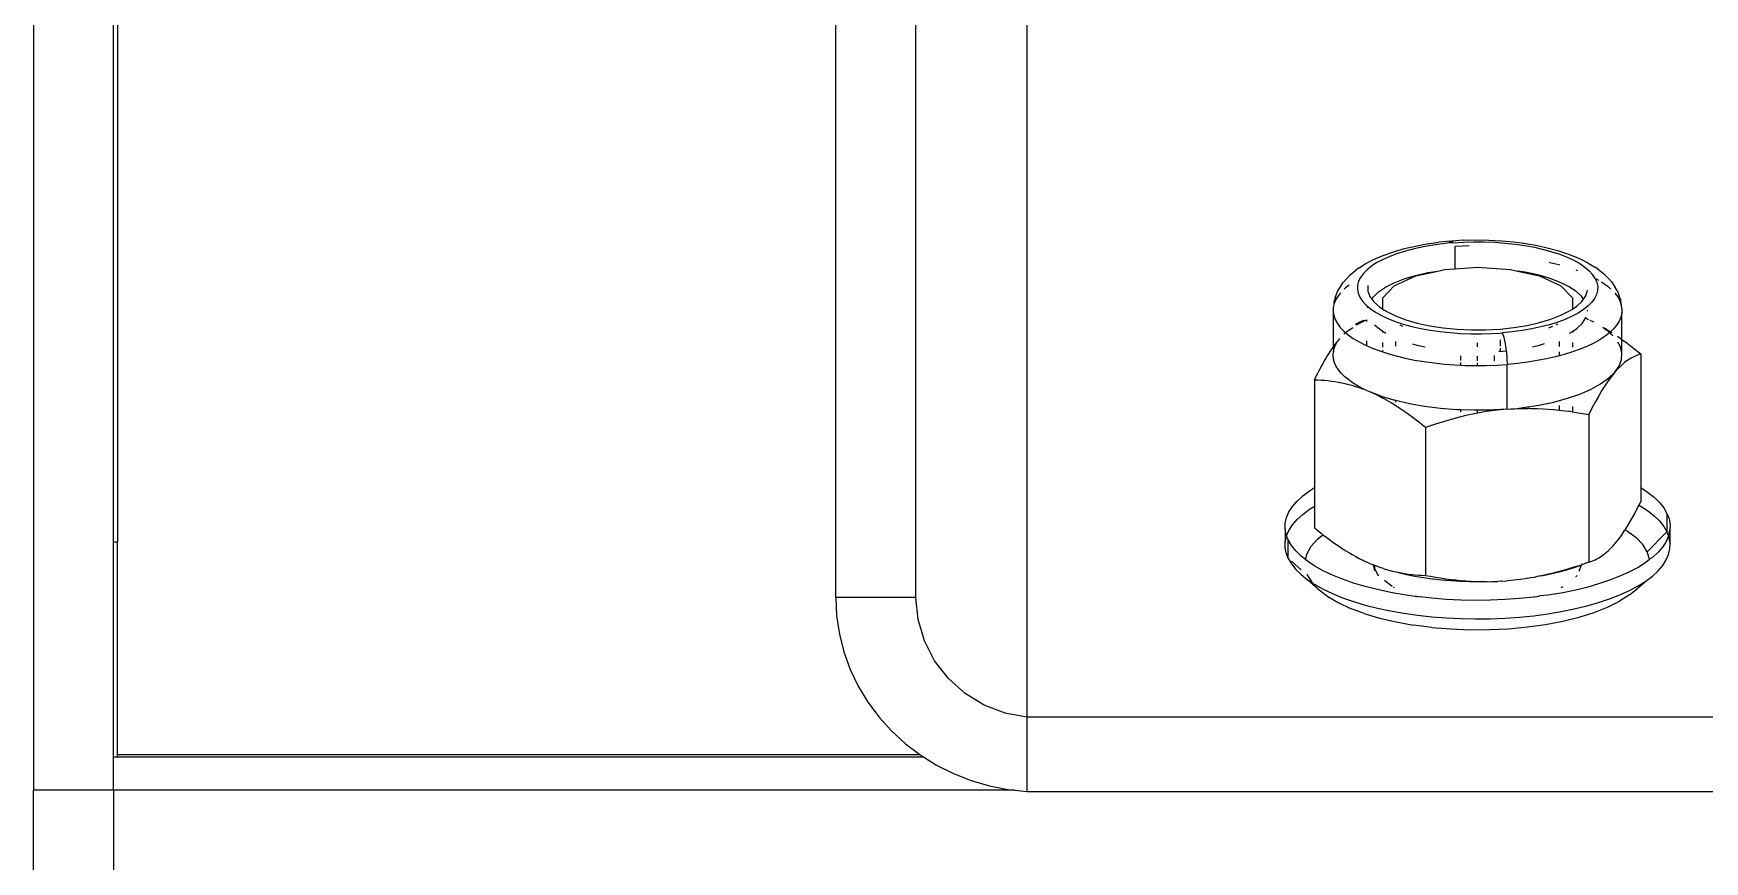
# Model space of a CAD drawing. Header units: millimetres. Extents: x -1533 to 3873, y -634 to 3374.
# Drawn here: x -848.2 to -744.1, y 1343.3 to 1394.9 of the extents above; entities that cross this region are included whole.
import ezdxf

# ---------------------------------------------------------------- set-up
doc = ezdxf.new("R2010")
doc.units = ezdxf.units.MM
doc.header["$MEASUREMENT"] = 0

msp = doc.modelspace()

# ---------------------------------------------------------------- linework, layer by layer
for p, q in [((-848.22482, 1451.293), (-848.22482, 1347.73966)), ((-843.22482, 1363.22194), (-843.22482, 1449.22194)), ((-842.97482, 1449.07381), (-842.97482, 1363.22194)), ((-786.31616, 1408.81496), (-786.32482, 1352.2821)), ((-798.22482, 1359.75061), (-798.22482, 1406.77554)), ((-793.22482, 1359.75061), (-793.22482, 1406.77554)), ((-764.71436, 1380.79614), (-764.17139, 1381.02994)), ((-764.17139, 1381.02994), (-763.57114, 1381.24225)), ((-763.21799, 1381.16982), (-763.68557, 1380.99515)), ((-763.57114, 1381.24225), (-763.40357, 1381.29456)), ((-763.40357, 1381.29456), (-762.77227, 1381.47742)), ((-762.71241, 1381.32822), (-763.21799, 1381.16982)), ((-762.77227, 1381.47742), (-762.09717, 1381.63571)), ((-762.17268, 1381.46917), (-762.71241, 1381.32822)), ((-761.6029, 1381.59157), (-762.17268, 1381.46917)), ((-762.09717, 1381.63571), (-761.38478, 1381.76792)), ((-761.00741, 1381.6945), (-761.6029, 1381.59157)), ((-761.38478, 1381.76792), (-760.64195, 1381.87277)), ((-760.39075, 1381.77719), (-761.00741, 1381.6945)), ((-759.9121, 1381.93489), (-760.64195, 1381.87277)), ((-759.9761, 1381.83034), (-760.39075, 1381.77719)), ((-759.9761, 1381.83034), (-759.9121, 1381.93489)), ((-759.7576, 1381.83898), (-759.9761, 1381.83034)), ((-759.9121, 1381.93489), (-759.83757, 1381.93784)), ((-759.09385, 1381.99662), (-759.83757, 1381.93784)), ((-759.83757, 1381.93784), (-759.7576, 1381.83898)), ((-759.7576, 1381.83898), (-759.11278, 1381.87943)), ((-758.73999, 1381.65005), (-759.62809, 1381.60193)), ((-759.62809, 1380.21849), (-759.62809, 1381.60193)), ((-759.11278, 1381.87943), (-758.46121, 1381.89822)), ((-759.09385, 1381.99662), (-758.30348, 1382.01444)), ((-758.46121, 1381.89822), (-757.80784, 1381.8952)), ((-758.30348, 1382.01444), (-757.51235, 1382.00252)), ((-757.80784, 1381.8952), (-757.15764, 1381.8704)), ((-757.51235, 1382.00252), (-756.72808, 1381.96099)), ((-757.15764, 1381.8704), (-756.51557, 1381.82401)), ((-756.72808, 1381.96099), (-755.95823, 1381.89024)), ((-756.51557, 1381.82401), (-755.8865, 1381.75638)), ((-755.95823, 1381.89024), (-755.2102, 1381.79095)), ((-755.8865, 1381.75638), (-755.27523, 1381.66803)), ((-755.27523, 1381.66803), (-754.68641, 1381.55963)), ((-755.2102, 1381.79095), (-754.49121, 1381.66409)), ((-754.68641, 1381.55963), (-754.12451, 1381.432)), ((-754.49121, 1381.66409), (-753.80818, 1381.51086)), ((-754.12451, 1381.432), (-753.59383, 1381.28611)), ((-753.80818, 1381.51086), (-753.16767, 1381.33275)), ((-753.59383, 1381.28611), (-753.09838, 1381.12308)), ((-753.16767, 1381.33275), (-753.00404, 1381.28168)), ((-753.09838, 1381.12308), (-752.64196, 1380.94415)), ((-753.00404, 1381.28168), (-752.39309, 1381.07389)), ((-752.39309, 1381.07389), (-751.83831, 1380.84418)), ((-766.16269, 1379.84844), (-765.81104, 1380.14029)), ((-765.60819, 1380.27326), (-765.81104, 1380.14029)), ((-765.60819, 1380.27326), (-765.19484, 1380.5431)), ((-765.10959, 1380.16211), (-765.34046, 1379.92818)), ((-765.19484, 1380.5431), (-764.71436, 1380.79614)), ((-764.82632, 1380.38744), (-765.10959, 1380.16211)), ((-764.4928, 1380.60247), (-764.82632, 1380.38744)), ((-764.11159, 1380.80555), (-764.4928, 1380.60247)), ((-763.68557, 1380.99515), (-764.11159, 1380.80555)), ((-762.08985, 1379.80584), (-761.31747, 1379.98036)), ((-762.08155, 1379.77599), (-760.705, 1380.08013)), ((-761.31747, 1379.98036), (-760.705, 1380.08013)), ((-760.705, 1380.08013), (-760.27694, 1380.17471)), ((-760.27694, 1380.17471), (-759.62809, 1380.21849)), ((-759.62809, 1380.21849), (-758.22482, 1380.31318)), ((-758.22482, 1380.31318), (-756.1727, 1380.17471)), ((-756.1727, 1380.17471), (-755.72652, 1380.07613)), ((-755.25209, 1380.00299), (-755.72652, 1380.07613)), ((-755.72652, 1380.07613), (-754.3681, 1379.77599)), ((-754.47096, 1379.83427), (-755.25209, 1380.00299)), ((-753.75407, 1380.62682), (-753.71777, 1380.61945)), ((-753.71777, 1380.61945), (-753.16115, 1380.4856)), ((-753.16115, 1380.4856), (-753.11367, 1380.47224)), ((-752.64196, 1380.94415), (-752.22802, 1380.75067)), ((-752.22802, 1380.75067), (-751.85972, 1380.54412)), ((-752.1047, 1380.16285), (-752.0009, 1380.12354)), ((-751.85972, 1380.54412), (-751.53986, 1380.32608)), ((-751.83831, 1380.84418), (-751.34503, 1380.59478)), ((-751.53986, 1380.32608), (-751.27088, 1380.0982)), ((-751.34503, 1380.59478), (-750.91801, 1380.32807)), ((-751.27088, 1380.0982), (-751.05482, 1379.86221)), ((-750.71726, 1380.1966), (-750.91801, 1380.32807)), ((-750.71726, 1380.1966), (-750.35081, 1379.90743)), ((-766.95564, 1378.80295), (-766.81853, 1379.03423)), ((-766.81853, 1379.03423), (-766.61812, 1379.35359)), ((-766.61812, 1379.35359), (-766.33687, 1379.66389)), ((-766.46118, 1379.02666), (-766.53384, 1378.95672)), ((-766.23299, 1379.20677), (-766.46118, 1379.02666)), ((-766.16269, 1379.84844), (-766.33687, 1379.66389)), ((-765.70321, 1379.19292), (-765.71109, 1378.94288)), ((-765.71109, 1378.94288), (-765.662, 1378.69354)), ((-765.63841, 1379.44174), (-765.70321, 1379.19292)), ((-765.51719, 1379.68745), (-765.63841, 1379.44174)), ((-765.34046, 1379.92818), (-765.51719, 1379.68745)), ((-765.07133, 1379.17944), (-765.06259, 1378.8362)), ((-764.40408, 1378.77591), (-763.9632, 1379.07483)), ((-764.13367, 1378.41579), (-763.42098, 1379.16513)), ((-763.9632, 1379.07483), (-763.42413, 1379.34917)), ((-763.42413, 1379.34917), (-762.7961, 1379.59424)), ((-763.42098, 1379.16513), (-762.08155, 1379.77599)), ((-762.7961, 1379.59424), (-762.08985, 1379.80584)), ((-753.75407, 1379.62798), (-754.47096, 1379.83427)), ((-754.3681, 1379.77599), (-753.02867, 1379.16513)), ((-753.11367, 1379.38764), (-753.75407, 1379.62798)), ((-752.56073, 1379.11737), (-753.11367, 1379.38764)), ((-753.02867, 1379.16513), (-752.31598, 1378.41579)), ((-752.1047, 1378.82179), (-752.56073, 1379.11737)), ((-750.89334, 1379.61991), (-751.05482, 1379.86221)), ((-750.89334, 1379.61991), (-750.78764, 1379.37315)), ((-750.89334, 1379.61991), (-750.83734, 1379.60548)), ((-750.83734, 1379.60548), (-750.68236, 1379.51324)), ((-750.78764, 1379.37315), (-750.73855, 1379.12381)), ((-750.73855, 1379.12381), (-750.74644, 1378.87377)), ((-750.52321, 1379.41852), (-750.48181, 1379.39387)), ((-750.48181, 1379.39387), (-750.16759, 1379.17289)), ((-750.35081, 1379.90743), (-750.06019, 1379.6059)), ((-750.16759, 1379.17289), (-749.91654, 1378.96078)), ((-750.06019, 1379.6059), (-749.88103, 1379.41603)), ((-749.88103, 1379.41603), (-749.66439, 1379.09823)), ((-749.5278, 1378.86797), (-749.66439, 1379.09823)), ((-767.15719, 1378.05973), (-767.21375, 1377.80909)), ((-767.07517, 1378.47242), (-767.16076, 1378.21362)), ((-767.15719, 1378.05973), (-767.16076, 1378.21362)), ((-767.05297, 1378.30813), (-767.15719, 1378.05973)), ((-767.07517, 1378.47242), (-766.95564, 1378.80295)), ((-766.90165, 1378.55295), (-767.05297, 1378.30813)), ((-766.76978, 1378.71306), (-766.90165, 1378.55295)), ((-765.662, 1378.69354), (-765.55631, 1378.44678)), ((-765.55631, 1378.44678), (-765.39482, 1378.20448)), ((-765.39482, 1378.20448), (-765.17877, 1377.9685)), ((-765.17877, 1377.9685), (-765.07133, 1377.87748)), ((-765.06259, 1377.81186), (-765.07133, 1377.87748)), ((-765.07133, 1377.87748), (-764.90979, 1377.74061)), ((-765.06259, 1378.8362), (-764.93685, 1378.49634)), ((-764.93685, 1378.49634), (-764.82062, 1378.33659)), ((-764.82062, 1378.33659), (-764.73924, 1378.45752)), ((-764.82062, 1378.33659), (-764.69626, 1378.16567)), ((-764.73924, 1378.45752), (-764.40408, 1378.77591)), ((-764.69626, 1378.16567), (-764.34495, 1377.84984)), ((-764.13415, 1378.03386), (-764.13367, 1378.41579)), ((-764.13367, 1377.7129), (-764.13415, 1378.03386)), ((-752.31598, 1378.41579), (-752.3155, 1378.03386)), ((-752.3155, 1378.03386), (-752.31598, 1377.71239)), ((-752.31598, 1377.71239), (-752.04556, 1377.89573)), ((-751.75339, 1378.50597), (-752.1047, 1378.82179)), ((-752.04556, 1377.89573), (-751.71041, 1378.21412)), ((-751.62903, 1378.33505), (-751.75339, 1378.50597)), ((-751.71041, 1378.21412), (-751.62903, 1378.33505)), ((-751.62903, 1378.33505), (-751.48672, 1378.54652)), ((-751.34006, 1377.90459), (-751.62333, 1377.67925)), ((-751.48672, 1378.54652), (-751.37832, 1378.88726)), ((-751.10918, 1378.13851), (-751.34006, 1377.90459)), ((-750.93246, 1378.37924), (-751.10918, 1378.13851)), ((-750.81124, 1378.62495), (-750.93246, 1378.37924)), ((-750.74644, 1378.87377), (-750.81124, 1378.62495)), ((-749.66958, 1378.7076), (-749.48844, 1378.46576)), ((-749.5278, 1378.86797), (-749.39146, 1378.5384)), ((-749.48844, 1378.46576), (-749.3539, 1378.21951)), ((-749.30603, 1378.28024), (-749.39146, 1378.5384)), ((-749.3539, 1378.21951), (-749.2667, 1377.97016)), ((-749.2667, 1377.97016), (-749.30603, 1378.28024)), ((-749.2667, 1377.97016), (-749.25426, 1377.94392)), ((-749.2273, 1377.71904), (-749.25426, 1377.94392)), ((-767.22235, 1377.55754), (-767.224, 1375.33873)), ((-767.21375, 1377.80909), (-767.22235, 1377.55754)), ((-767.22235, 1377.55754), (-767.18294, 1377.30641)), ((-767.18294, 1377.30641), (-767.09574, 1377.05706)), ((-767.09574, 1377.05706), (-766.96121, 1376.81081)), ((-765.76229, 1376.72277), (-765.29837, 1376.97766)), ((-765.75253, 1376.80612), (-765.55164, 1376.91276)), ((-765.55164, 1376.91276), (-765.35175, 1377.00008)), ((-765.35175, 1377.00008), (-765.29499, 1377.01998)), ((-765.29837, 1376.97766), (-765.15279, 1377.03178)), ((-765.15279, 1377.03178), (-765.15279, 1376.9449)), ((-765.07133, 1377.78438), (-765.06259, 1377.81186)), ((-764.90979, 1377.74061), (-764.58993, 1377.52257)), ((-764.58993, 1377.52257), (-764.22163, 1377.31602)), ((-764.34495, 1377.84984), (-764.13367, 1377.7129)), ((-764.22163, 1377.31602), (-763.80769, 1377.12254)), ((-764.13367, 1377.7129), (-763.88892, 1377.55426)), ((-763.88892, 1377.55426), (-763.33597, 1377.284)), ((-763.80769, 1377.12254), (-763.35126, 1376.94361)), ((-763.35126, 1376.94361), (-762.85582, 1376.78058)), ((-763.33597, 1377.284), (-762.69558, 1377.04366)), ((-762.69558, 1377.04366), (-761.97868, 1376.83737)), ((-761.97868, 1376.83737), (-761.19756, 1376.66865)), ((-755.13218, 1376.69128), (-754.3598, 1376.86579)), ((-754.3598, 1376.86579), (-753.65355, 1377.07739)), ((-753.23166, 1376.89688), (-753.73724, 1376.73847)), ((-753.65355, 1377.07739), (-753.02552, 1377.32246)), ((-752.76408, 1377.07154), (-753.23166, 1376.89688)), ((-753.02552, 1377.32246), (-752.48645, 1377.59681)), ((-752.33806, 1377.26114), (-752.76408, 1377.07154)), ((-752.48645, 1377.59681), (-752.31598, 1377.71239)), ((-751.95684, 1377.46423), (-752.33806, 1377.26114)), ((-751.62333, 1377.67925), (-751.95684, 1377.46423)), ((-751.71041, 1376.81906), (-751.49768, 1377.13516)), ((-751.49768, 1377.13516), (-751.46241, 1377.22785)), ((-751.28968, 1377.035), (-751.49768, 1377.13516)), ((-751.38083, 1377.5908), (-751.38203, 1377.63787)), ((-750.98039, 1376.88607), (-751.20271, 1376.99313)), ((-749.39668, 1376.96845), (-749.548, 1376.72363)), ((-749.29246, 1377.21684), (-749.39668, 1376.96845)), ((-749.2359, 1377.46749), (-749.29246, 1377.21684)), ((-749.2273, 1377.71904), (-749.2359, 1377.46749)), ((-749.22867, 1375.82634), (-749.2359, 1377.46749)), ((-766.96121, 1376.81081), (-766.78007, 1376.56898)), ((-766.94045, 1375.70711), (-766.87847, 1375.79961)), ((-766.87847, 1375.79961), (-766.80995, 1375.88159)), ((-766.78007, 1376.56898), (-766.55328, 1376.33285)), ((-766.55328, 1376.33285), (-766.44623, 1376.2424)), ((-766.55007, 1376.14164), (-766.44623, 1376.2424)), ((-766.44623, 1376.2424), (-766.39099, 1376.296)), ((-766.44623, 1376.2424), (-766.28205, 1376.10368)), ((-766.39099, 1376.296), (-766.00519, 1376.57144)), ((-766.28205, 1376.10368), (-765.96784, 1375.8827)), ((-765.96784, 1375.8827), (-765.61231, 1375.67109)), ((-765.82369, 1376.76112), (-765.75253, 1376.80612)), ((-764.34495, 1376.45478), (-764.63762, 1376.71789)), ((-764.13631, 1376.31956), (-764.34495, 1376.45478)), ((-764.13639, 1376.25923), (-764.13631, 1376.31956)), ((-763.94041, 1376.19258), (-764.13631, 1376.31956)), ((-762.88388, 1376.62408), (-763.05762, 1376.70332)), ((-762.85582, 1376.78058), (-762.32513, 1376.63469)), ((-762.32513, 1376.63469), (-761.76324, 1376.50706)), ((-761.76324, 1376.50706), (-761.17442, 1376.39866)), ((-761.19756, 1376.66865), (-760.36557, 1376.54039)), ((-761.17442, 1376.39866), (-760.56315, 1376.31031)), ((-760.56315, 1376.31031), (-759.93408, 1376.24268)), ((-760.36557, 1376.54039), (-759.49696, 1376.45478)), ((-759.93408, 1376.24268), (-759.292, 1376.19629)), ((-759.49696, 1376.45478), (-758.60657, 1376.4133)), ((-759.292, 1376.19629), (-758.64181, 1376.17149)), ((-758.64181, 1376.17149), (-757.98844, 1376.16848)), ((-758.60657, 1376.4133), (-757.70966, 1376.41665)), ((-757.98844, 1376.16848), (-757.33686, 1376.18726)), ((-757.70966, 1376.41665), (-756.82156, 1376.46477)), ((-757.33686, 1376.18726), (-756.82156, 1376.21958)), ((-756.82156, 1376.46477), (-755.95747, 1376.55683)), ((-756.82156, 1376.21958), (-756.69205, 1376.22771)), ((-756.82156, 1376.21958), (-756.82156, 1376.19359)), ((-756.82156, 1375.7926), (-756.82156, 1375.39806)), ((-756.0589, 1376.28951), (-756.69205, 1376.22771)), ((-756.69205, 1376.22771), (-756.61207, 1376.03378)), ((-756.61207, 1376.03378), (-756.53755, 1375.75799)), ((-755.44224, 1376.37219), (-756.0589, 1376.28951)), ((-755.95747, 1376.55683), (-755.13218, 1376.69128)), ((-754.84675, 1376.47512), (-755.44224, 1376.37219)), ((-754.27697, 1376.59753), (-754.84675, 1376.47512)), ((-753.73724, 1376.73847), (-754.27697, 1376.59753)), ((-753.56388, 1376.62494), (-753.80702, 1376.51405)), ((-753.2291, 1376.77762), (-753.34251, 1376.7259)), ((-752.48645, 1376.20175), (-752.31333, 1376.31912)), ((-752.31333, 1376.31912), (-752.04556, 1376.50067)), ((-752.31333, 1376.31912), (-752.31326, 1376.26156)), ((-752.04556, 1376.50067), (-751.71041, 1376.81906)), ((-750.60448, 1375.80578), (-750.97435, 1375.59781)), ((-750.27526, 1376.02354), (-750.60448, 1375.80578)), ((-750.31362, 1376.49027), (-750.41686, 1376.55397)), ((-750.3161, 1376.53308), (-750.19841, 1376.46576)), ((-749.98846, 1376.24991), (-750.31362, 1376.49027)), ((-749.98846, 1376.24991), (-750.27526, 1376.02354)), ((-750.19841, 1376.46576), (-749.93533, 1376.30106)), ((-749.93533, 1376.30106), (-749.98846, 1376.24991)), ((-749.86895, 1376.1277), (-749.98846, 1376.24991)), ((-749.74561, 1376.48369), (-749.93533, 1376.30106)), ((-749.93533, 1376.30106), (-749.85924, 1376.25341)), ((-749.79084, 1376.03823), (-749.86895, 1376.1277)), ((-749.548, 1376.72363), (-749.74561, 1376.48369)), ((-749.50917, 1376.02122), (-749.33312, 1375.90203)), ((-749.33312, 1375.90203), (-749.22867, 1375.82634)), ((-749.22931, 1374.95687), (-749.22867, 1375.82634)), ((-749.22867, 1375.82634), (-748.90413, 1375.59116)), ((-767.69557, 1374.60028), (-767.59441, 1374.76919)), ((-767.59441, 1374.76919), (-767.49299, 1374.93299)), ((-767.49299, 1374.93299), (-767.39129, 1375.09149)), ((-767.39129, 1375.09149), (-767.28932, 1375.24454)), ((-767.28932, 1375.24454), (-767.224, 1375.33873)), ((-767.2244, 1374.8146), (-767.21087, 1375.03991)), ((-767.19939, 1374.58942), (-767.2244, 1374.8146)), ((-767.224, 1375.33873), (-767.18705, 1375.39201)), ((-767.224, 1375.33873), (-767.21087, 1375.03991)), ((-767.21087, 1375.03991), (-767.15886, 1375.26441)), ((-767.18705, 1375.39201), (-767.0845, 1375.53378)), ((-767.15886, 1375.26441), (-767.06859, 1375.48713)), ((-767.0845, 1375.53378), (-766.98164, 1375.66969)), ((-767.06859, 1375.48713), (-766.98164, 1375.66969)), ((-766.98164, 1375.66969), (-766.94045, 1375.70711)), ((-765.61231, 1375.67109), (-765.21737, 1375.46998)), ((-765.21737, 1375.46998), (-765.15279, 1375.44166)), ((-765.15279, 1375.73161), (-765.15279, 1375.44166)), ((-765.15279, 1375.44166), (-764.78512, 1375.28043)), ((-764.78512, 1375.28043), (-764.31787, 1375.10347)), ((-764.31787, 1375.10347), (-764.13792, 1375.04462)), ((-764.13792, 1375.04462), (-764.13778, 1375.1541)), ((-764.13792, 1375.04462), (-763.81811, 1374.94002)), ((-764.13756, 1375.33402), (-764.13717, 1375.63953)), ((-763.81811, 1374.94002), (-763.2885, 1374.79098)), ((-763.3187, 1375.39066), (-763.3187, 1375.69777)), ((-763.2885, 1374.79098), (-762.73188, 1374.65713)), ((-761.97868, 1375.44231), (-762.24882, 1375.52004)), ((-761.48588, 1375.33586), (-761.97868, 1375.44231)), ((-759.2685, 1374.50413), (-759.2685, 1374.79899)), ((-758.22482, 1375.35125), (-758.22482, 1375.61227)), ((-758.22482, 1374.47888), (-758.22482, 1374.77346)), ((-757.18115, 1374.8173), (-757.18115, 1374.47702)), ((-756.82156, 1375.06971), (-756.89811, 1375.06556)), ((-756.82156, 1375.2759), (-756.82156, 1375.06971)), ((-756.82156, 1375.06971), (-756.43361, 1375.11104)), ((-756.53755, 1375.75799), (-756.47355, 1375.41915)), ((-756.47355, 1375.41915), (-756.43361, 1375.11104)), ((-756.43361, 1375.11104), (-756.42444, 1375.04033)), ((-756.42444, 1375.04033), (-756.39357, 1374.64737)), ((-754.80881, 1375.36928), (-754.3598, 1375.47073)), ((-754.3598, 1375.47073), (-754.05506, 1375.56204)), ((-753.13095, 1374.80159), (-753.35753, 1374.74126)), ((-753.13095, 1375.6965), (-753.13095, 1375.38843)), ((-753.13095, 1375.05446), (-753.13095, 1374.80159)), ((-752.81792, 1374.88495), (-753.13095, 1374.80159)), ((-752.30716, 1375.04333), (-752.81792, 1374.88495)), ((-752.31247, 1375.63888), (-752.31209, 1375.33259)), ((-751.82797, 1375.21556), (-752.30716, 1375.04333)), ((-751.3829, 1375.40071), (-751.82797, 1375.21556)), ((-750.97435, 1375.59781), (-751.3829, 1375.40071)), ((-749.32311, 1375.35578), (-749.48918, 1375.65977)), ((-749.22931, 1374.95687), (-749.32311, 1375.35578)), ((-749.25716, 1374.55649), (-749.22931, 1374.95687)), ((-748.90413, 1375.59116), (-748.47731, 1375.26308)), ((-748.45207, 1374.7619), (-748.65317, 1374.65507)), ((-748.47731, 1375.26308), (-748.05245, 1374.91937)), ((-748.25186, 1374.84942), (-748.45207, 1374.7619)), ((-748.05245, 1374.91937), (-748.25186, 1374.84942)), ((-748.05245, 1374.91937), (-748.05245, 1366.59324)), ((-768.19779, 1373.68613), (-768.09779, 1373.87758)), ((-768.09779, 1373.87758), (-767.99758, 1374.06492)), ((-767.99758, 1374.06492), (-767.89714, 1374.24794)), ((-767.89714, 1374.24794), (-767.79648, 1374.42646)), ((-767.79648, 1374.42646), (-767.69557, 1374.60028)), ((-767.13595, 1374.36535), (-767.19939, 1374.58942)), ((-767.03435, 1374.14335), (-767.13595, 1374.36535)), ((-766.89503, 1373.92437), (-767.03435, 1374.14335)), ((-766.71859, 1373.70934), (-766.89503, 1373.92437)), ((-766.50577, 1373.49919), (-766.71859, 1373.70934)), ((-762.73188, 1374.65713), (-762.15121, 1374.53918)), ((-762.15121, 1374.53918), (-761.54959, 1374.43777)), ((-761.54959, 1374.43777), (-760.93024, 1374.35343)), ((-760.93024, 1374.35343), (-760.29645, 1374.28662)), ((-760.29645, 1374.28662), (-759.6516, 1374.23769)), ((-759.6516, 1374.23769), (-759.2685, 1374.21962)), ((-759.2685, 1374.21962), (-759.2685, 1374.39051)), ((-759.2685, 1374.21962), (-758.99915, 1374.20691)), ((-758.99915, 1374.20691), (-758.34256, 1374.19443)), ((-758.34256, 1374.19443), (-758.22482, 1374.19549)), ((-758.22482, 1374.19549), (-758.22482, 1374.35689)), ((-758.22482, 1374.19549), (-757.68535, 1374.20033)), ((-757.68535, 1374.20033), (-757.03101, 1374.22457)), ((-757.03101, 1374.22457), (-756.38304, 1374.26703)), ((-756.39357, 1374.64737), (-756.38304, 1374.26703)), ((-755.7449, 1374.32747), (-756.38304, 1374.26703)), ((-756.38304, 1371.47691), (-756.38304, 1374.26703)), ((-755.11999, 1374.40558), (-755.7449, 1374.32747)), ((-754.51165, 1374.50093), (-755.11999, 1374.40558)), ((-753.92311, 1374.61302), (-754.51165, 1374.50093)), ((-753.35753, 1374.74126), (-753.92311, 1374.61302)), ((-750.05866, 1373.40035), (-749.67465, 1373.77293)), ((-749.67465, 1373.77293), (-749.88136, 1373.5192)), ((-749.67465, 1373.77293), (-749.40628, 1374.16006)), ((-749.46801, 1374.0005), (-749.67465, 1373.77293)), ((-749.26259, 1374.20125), (-749.46801, 1374.0005)), ((-749.40628, 1374.16006), (-749.25716, 1374.55649)), ((-749.05836, 1374.3764), (-749.26259, 1374.20125)), ((-748.85524, 1374.52718), (-749.05836, 1374.3764)), ((-748.65317, 1374.65507), (-748.85524, 1374.52718)), ((-768.39719, 1373.29166), (-768.29759, 1373.49076)), ((-768.185, 1373.28378), (-768.39719, 1373.29166)), ((-768.39719, 1373.29166), (-768.39719, 1366.58917)), ((-768.29759, 1373.49076), (-768.19779, 1373.68613)), ((-767.97234, 1373.2718), (-768.185, 1373.28378)), ((-767.75919, 1373.25548), (-767.97234, 1373.2718)), ((-767.54552, 1373.23462), (-767.75919, 1373.25548)), ((-767.33131, 1373.20899), (-767.54552, 1373.23462)), ((-767.11653, 1373.17838), (-767.33131, 1373.20899)), ((-766.90116, 1373.14255), (-767.11653, 1373.17838)), ((-766.68517, 1373.1013), (-766.90116, 1373.14255)), ((-766.46854, 1373.05439), (-766.68517, 1373.1013)), ((-766.25749, 1373.29482), (-766.50577, 1373.49919)), ((-766.25124, 1373.00163), (-766.46854, 1373.05439)), ((-765.97481, 1373.0971), (-766.25749, 1373.29482)), ((-766.03326, 1372.94281), (-766.25124, 1373.00163)), ((-765.81456, 1372.87774), (-766.03326, 1372.94281)), ((-765.65895, 1372.90688), (-765.97481, 1373.0971)), ((-765.59497, 1372.80616), (-765.81456, 1372.87774)), ((-765.31125, 1372.72497), (-765.65895, 1372.90688)), ((-765.3746, 1372.72799), (-765.59497, 1372.80616)), ((-765.31125, 1372.72497), (-765.3746, 1372.72799)), ((-765.15387, 1372.64329), (-765.31125, 1372.72497)), ((-751.84512, 1372.41883), (-751.15128, 1372.71869)), ((-751.15128, 1372.71869), (-750.55309, 1373.04734)), ((-750.55309, 1373.04734), (-750.05866, 1373.40035)), ((-750.2919, 1372.93966), (-750.49511, 1372.61702)), ((-750.0874, 1373.24077), (-750.2919, 1372.93966)), ((-749.88136, 1373.5192), (-750.0874, 1373.24077)), ((-764.93321, 1372.55215), (-765.15387, 1372.64329)), ((-764.49194, 1372.35026), (-764.93321, 1372.55215)), ((-764.19132, 1372.26964), (-764.93321, 1372.55215)), ((-764.14155, 1372.16961), (-764.49194, 1372.35026)), ((-764.14144, 1372.25463), (-764.19132, 1372.26964)), ((-764.14155, 1372.16961), (-764.14144, 1372.25463)), ((-764.05331, 1372.12412), (-764.14155, 1372.16961)), ((-763.36874, 1372.022), (-764.14144, 1372.25463)), ((-763.61719, 1371.87482), (-764.05331, 1372.12412)), ((-763.18346, 1371.60348), (-763.61719, 1371.87482)), ((-763.3187, 1372.01026), (-763.36874, 1372.022)), ((-763.3187, 1371.90897), (-763.3187, 1372.01026)), ((-762.47659, 1371.81259), (-763.3187, 1372.01026)), ((-761.52695, 1371.64422), (-762.47659, 1371.81259)), ((-760.53266, 1371.51918), (-761.52695, 1371.64422)), ((-755.37277, 1371.58153), (-754.40107, 1371.73033)), ((-754.40107, 1371.73033), (-753.48108, 1371.92128)), ((-753.48108, 1371.92128), (-752.62524, 1372.15182)), ((-753.13095, 1371.71417), (-753.13095, 1371.4103)), ((-752.62524, 1372.15182), (-751.84512, 1372.41883)), ((-752.30744, 1371.6499), (-752.30701, 1371.30887)), ((-750.89801, 1371.91302), (-751.09789, 1371.5348)), ((-750.69711, 1372.27428), (-750.89801, 1371.91302)), ((-750.49511, 1372.61702), (-750.69711, 1372.27428)), ((-762.75197, 1371.31144), (-763.18346, 1371.60348)), ((-762.32255, 1371.00034), (-762.75197, 1371.31144)), ((-761.89503, 1370.67178), (-762.32255, 1371.00034)), ((-761.46922, 1370.32732), (-761.89503, 1370.67178)), ((-760.21564, 1370.73552), (-760.84533, 1370.5391)), ((-759.50715, 1371.43916), (-760.53266, 1371.51918)), ((-759.58182, 1370.91423), (-760.21564, 1370.73552)), ((-758.9456, 1371.07291), (-759.58182, 1370.91423)), ((-759.2685, 1371.4314), (-759.50715, 1371.43916)), ((-759.2685, 1371.28351), (-759.2685, 1371.4314)), ((-758.4643, 1371.40524), (-759.2685, 1371.4314)), ((-758.30782, 1371.20956), (-758.9456, 1371.07291)), ((-758.22482, 1371.40813), (-758.4643, 1371.40524)), ((-758.22482, 1371.22428), (-758.30782, 1371.20956)), ((-757.41822, 1371.41788), (-758.22482, 1371.40813)), ((-758.22482, 1371.22428), (-758.22482, 1371.40813)), ((-757.66819, 1371.32307), (-758.22482, 1371.22428)), ((-757.18115, 1371.39096), (-757.66819, 1371.32307)), ((-757.18115, 1371.4314), (-757.41822, 1371.41788)), ((-756.38304, 1371.47691), (-757.18115, 1371.4314)), ((-757.18115, 1371.4314), (-757.18115, 1371.39096)), ((-757.02662, 1371.4125), (-757.18115, 1371.39096)), ((-756.38304, 1371.47691), (-757.02662, 1371.4125)), ((-756.38304, 1371.47691), (-756.14667, 1371.49407)), ((-756.14667, 1371.49407), (-755.92545, 1371.50697)), ((-755.92545, 1371.50697), (-755.37277, 1371.58153)), ((-755.92545, 1371.50697), (-755.54448, 1371.52212)), ((-755.54448, 1371.52212), (-755.23107, 1371.52798)), ((-755.23107, 1371.52798), (-755.08852, 1371.52838)), ((-754.96333, 1371.52834), (-755.08852, 1371.52838)), ((-754.96333, 1371.52834), (-754.51437, 1371.51947)), ((-754.51437, 1371.51947), (-754.1374, 1371.50302)), ((-754.1374, 1371.50302), (-753.50693, 1371.45766)), ((-753.50693, 1371.45766), (-753.13095, 1371.4103)), ((-753.13095, 1371.4103), (-752.97431, 1371.4028)), ((-752.97431, 1371.4028), (-752.53924, 1371.34743)), ((-752.5022, 1371.34225), (-752.53924, 1371.34743)), ((-752.5022, 1371.34225), (-752.30701, 1371.30887)), ((-752.30701, 1371.30887), (-752.07187, 1371.27783)), ((-752.07187, 1371.27783), (-751.29686, 1371.14118)), ((-751.09789, 1371.5348), (-751.29686, 1371.14118)), ((-751.29686, 1371.14118), (-751.29686, 1361.93721)), ((-760.84533, 1370.5391), (-761.46922, 1370.32732)), ((-761.46922, 1370.32732), (-761.46922, 1361.12335)), ((-768.70759, 1366.39395), (-768.39719, 1366.58917)), ((-768.39719, 1366.58917), (-768.39719, 1365.43432)), ((-748.05245, 1366.59324), (-747.62441, 1366.31116)), ((-748.05245, 1366.59324), (-748.05245, 1365.7154)), ((-769.98126, 1365.07941), (-769.76263, 1365.4211)), ((-769.76263, 1365.4211), (-769.47629, 1365.75539)), ((-769.47629, 1365.75539), (-769.12392, 1366.08031)), ((-769.12392, 1366.08031), (-768.70759, 1366.39395)), ((-768.70759, 1365.2391), (-768.39719, 1365.43432)), ((-768.39719, 1365.43432), (-768.39719, 1364.08769)), ((-748.25186, 1365.32092), (-748.16039, 1365.50187)), ((-748.16039, 1365.50187), (-748.05245, 1365.7154)), ((-748.16039, 1365.50187), (-748.08604, 1365.46053)), ((-748.08604, 1365.46053), (-747.62441, 1365.15631)), ((-747.62441, 1366.31116), (-747.22499, 1365.99432)), ((-747.22499, 1365.99432), (-746.89012, 1365.6667)), ((-746.89012, 1365.6667), (-746.62176, 1365.33024)), ((-770.2201, 1364.03009), (-770.21067, 1364.38185)), ((-770.21067, 1364.38185), (-770.1309, 1364.73232)), ((-770.1309, 1364.73232), (-769.98126, 1365.07941)), ((-769.76263, 1364.26625), (-769.47629, 1364.60054)), ((-769.47629, 1364.60054), (-769.12392, 1364.92546)), ((-769.12392, 1364.92546), (-768.70759, 1365.2391)), ((-748.85524, 1364.23786), (-748.65317, 1364.5806)), ((-748.65317, 1364.5806), (-748.45207, 1364.94214)), ((-748.45207, 1364.94214), (-748.25186, 1365.32092)), ((-747.62441, 1365.15631), (-747.22499, 1364.83947)), ((-747.22499, 1364.83947), (-746.89012, 1364.51185)), ((-746.89012, 1364.51185), (-746.62176, 1364.17539)), ((-746.62176, 1365.33024), (-746.4215, 1364.9869)), ((-746.4215, 1364.9869), (-746.4215, 1363.83205)), ((-746.4215, 1364.9869), (-746.29051, 1364.6387)), ((-746.29051, 1364.6387), (-746.22954, 1364.28769)), ((-770.15914, 1363.67907), (-770.2201, 1364.03009)), ((-770.2201, 1364.03009), (-770.21067, 1363.227)), ((-770.21067, 1363.227), (-770.15914, 1363.45339)), ((-770.12557, 1363.58983), (-770.15914, 1363.67907)), ((-770.12557, 1363.58983), (-769.98126, 1363.92456)), ((-770.02815, 1363.33087), (-770.12557, 1363.58983)), ((-770.02815, 1362.17602), (-770.02815, 1363.33087)), ((-769.82788, 1362.98754), (-770.02815, 1363.33087)), ((-769.98126, 1363.92456), (-769.76263, 1364.26625)), ((-768.5925, 1362.93656), (-768.20917, 1363.37395)), ((-768.39719, 1364.08769), (-768.185, 1363.91398)), ((-768.20917, 1363.37395), (-767.86279, 1363.65861)), ((-768.185, 1363.91398), (-767.97234, 1363.74398)), ((-767.97234, 1363.74398), (-767.86279, 1363.65861)), ((-767.86279, 1363.65861), (-767.75919, 1363.57788)), ((-767.75919, 1363.57788), (-767.54552, 1363.41589)), ((-767.54552, 1363.41589), (-767.33131, 1363.25821)), ((-749.67465, 1363.08365), (-749.46801, 1363.33737)), ((-749.46801, 1363.33737), (-749.26259, 1363.61504)), ((-749.26259, 1363.61504), (-749.05836, 1363.91557)), ((-749.05836, 1363.91557), (-749.02482, 1363.96878)), ((-749.02482, 1363.96878), (-748.85524, 1364.23786)), ((-749.02482, 1363.96878), (-748.88457, 1363.88577)), ((-748.88457, 1363.88577), (-748.34744, 1363.47276)), ((-747.93452, 1363.03934), (-748.34744, 1363.47276)), ((-747.65101, 1362.59095), (-746.4215, 1363.83205)), ((-746.62176, 1364.17539), (-746.4215, 1363.83205)), ((-746.31875, 1363.58546), (-746.46839, 1363.23836)), ((-746.31875, 1363.58546), (-746.4215, 1363.83205)), ((-746.31875, 1363.58546), (-746.23898, 1363.93592)), ((-746.29051, 1363.48385), (-746.31875, 1363.58546)), ((-746.23898, 1363.18715), (-746.29051, 1363.48385)), ((-746.22954, 1364.28769), (-746.23898, 1363.93592)), ((-746.23898, 1363.93592), (-746.23898, 1363.18715)), ((-843.22482, 1349.81068), (-843.22482, 1363.22194)), ((-843.22482, 1363.22194), (-842.97482, 1363.22194)), ((-842.97482, 1349.95881), (-842.97482, 1363.22194)), ((-770.2201, 1362.87524), (-770.21067, 1363.227)), ((-770.15914, 1362.52422), (-770.2201, 1362.87524)), ((-770.02815, 1362.17602), (-770.15914, 1362.52422)), ((-769.55953, 1362.65107), (-769.82788, 1362.98754)), ((-769.22466, 1362.32345), (-769.55953, 1362.65107)), ((-768.94524, 1362.1018), (-769.22466, 1362.32345)), ((-768.94524, 1362.1018), (-768.84545, 1362.4855)), ((-768.84545, 1362.4855), (-768.5925, 1362.93656)), ((-767.33131, 1363.25821), (-767.11653, 1363.10503)), ((-767.11653, 1363.10503), (-766.90116, 1362.95655)), ((-766.90116, 1362.95655), (-766.68517, 1362.81297)), ((-766.68517, 1362.81297), (-766.46854, 1362.67449)), ((-766.46854, 1362.67449), (-766.25124, 1362.5413)), ((-766.25124, 1362.5413), (-766.03326, 1362.41358)), ((-766.03326, 1362.41358), (-765.81456, 1362.29149)), ((-765.81456, 1362.29149), (-765.59497, 1362.17516)), ((-750.69711, 1362.20094), (-750.59625, 1362.26206)), ((-750.59625, 1362.26206), (-750.49511, 1362.32869)), ((-750.49511, 1362.32869), (-750.39366, 1362.40104)), ((-750.39366, 1362.40104), (-750.2919, 1362.47933)), ((-750.2919, 1362.47933), (-750.18981, 1362.56376)), ((-750.18981, 1362.56376), (-750.0874, 1362.65452)), ((-750.0874, 1362.65452), (-749.98456, 1362.75189)), ((-749.98456, 1362.75189), (-749.88136, 1362.85596)), ((-749.88136, 1362.85596), (-749.77799, 1362.96658)), ((-749.77799, 1362.96658), (-749.67465, 1363.08365)), ((-747.65101, 1362.59095), (-747.93452, 1363.03934)), ((-747.50048, 1362.13323), (-747.65101, 1362.59095)), ((-746.97336, 1362.56238), (-747.32572, 1362.23746)), ((-746.68702, 1362.89667), (-746.97336, 1362.56238)), ((-746.46839, 1363.23836), (-746.68702, 1362.89667)), ((-746.46839, 1362.08351), (-746.31875, 1362.43061)), ((-746.31875, 1362.43061), (-746.23898, 1362.78107)), ((-746.23898, 1363.18715), (-746.22954, 1363.13284)), ((-746.23898, 1362.78107), (-746.22954, 1363.13284)), ((-770.02815, 1362.17602), (-769.82788, 1361.83269)), ((-769.22466, 1361.4777), (-769.82788, 1362.00197)), ((-769.82788, 1361.83269), (-769.55953, 1361.49622)), ((-769.55953, 1361.49622), (-769.22466, 1361.16861)), ((-768.82524, 1362.00661), (-768.94524, 1362.1018)), ((-768.36361, 1361.7024), (-768.82524, 1362.00661)), ((-767.84248, 1361.4126), (-768.36361, 1361.7024)), ((-767.26491, 1361.13891), (-767.84248, 1361.4126)), ((-765.59497, 1362.17516), (-765.3746, 1362.06475)), ((-765.3746, 1362.06475), (-765.31125, 1362.03568)), ((-765.31125, 1362.03568), (-765.15387, 1361.96055)), ((-765.15387, 1361.96055), (-764.93321, 1361.86286)), ((-764.93321, 1361.86286), (-764.71224, 1361.77161)), ((-764.61829, 1361.40068), (-764.71224, 1361.77161)), ((-764.61829, 1361.73558), (-764.71224, 1361.77161)), ((-764.61829, 1361.55911), (-764.71224, 1361.77161)), ((-764.61829, 1361.55911), (-764.61829, 1361.73558)), ((-764.55454, 1361.71114), (-764.61829, 1361.73558)), ((-764.61829, 1361.40068), (-764.61829, 1361.55911)), ((-764.40669, 1361.08052), (-764.61829, 1361.55911)), ((-764.52644, 1361.69988), (-764.55454, 1361.71114)), ((-764.49194, 1361.68713), (-764.52644, 1361.69988)), ((-764.49194, 1361.68713), (-764.27231, 1361.60929)), ((-764.22272, 1361.59312), (-764.27231, 1361.60929)), ((-764.09269, 1361.54742), (-764.22272, 1361.59312)), ((-764.09269, 1361.54742), (-764.05331, 1361.53791)), ((-764.05331, 1361.53791), (-763.83494, 1361.47287)), ((-763.83494, 1361.47287), (-763.61719, 1361.41399)), ((-763.61719, 1361.41399), (-763.40003, 1361.36114)), ((-763.40003, 1361.36114), (-763.18346, 1361.31416)), ((-763.18346, 1361.31416), (-762.96744, 1361.27285)), ((-763.15177, 1361.27666), (-763.18346, 1361.31416)), ((-762.64862, 1361.15952), (-763.15177, 1361.27666)), ((-762.96744, 1361.27285), (-762.75197, 1361.23696)), ((-762.75197, 1361.23696), (-762.53701, 1361.20627)), ((-753.50693, 1361.2671), (-753.80191, 1361.19594)), ((-753.15198, 1361.31397), (-753.64905, 1361.19309)), ((-752.97431, 1361.40719), (-753.50693, 1361.2671)), ((-752.67662, 1361.44703), (-753.15198, 1361.31397)), ((-752.53924, 1361.53217), (-752.97431, 1361.40719)), ((-752.22503, 1361.5917), (-752.67662, 1361.44703)), ((-752.53924, 1361.53217), (-752.5022, 1361.54329)), ((-752.07187, 1361.67657), (-752.5022, 1361.54329)), ((-751.79912, 1361.74736), (-752.22503, 1361.5917)), ((-751.79912, 1361.74736), (-752.07187, 1361.67657)), ((-751.76015, 1361.76384), (-751.92225, 1361.37216)), ((-751.74281, 1361.79182), (-751.79912, 1361.74736)), ((-751.67233, 1361.80772), (-751.74281, 1361.79182)), ((-751.56739, 1361.84392), (-751.67233, 1361.80772)), ((-751.51116, 1361.86734), (-751.56739, 1361.84392)), ((-751.29686, 1361.93721), (-751.51116, 1361.86734)), ((-751.29686, 1361.93721), (-751.19748, 1361.97001)), ((-751.19748, 1361.97001), (-751.09789, 1362.00698)), ((-751.09789, 1362.00698), (-750.99807, 1362.04833)), ((-750.99807, 1362.04833), (-750.89801, 1362.09429)), ((-750.89801, 1362.09429), (-750.7977, 1362.14509)), ((-750.7977, 1362.14509), (-750.69711, 1362.20094)), ((-748.75645, 1361.33765), (-749.34858, 1361.06856)), ((-748.2199, 1361.6233), (-748.75645, 1361.33765)), ((-747.74205, 1361.92382), (-748.2199, 1361.6233)), ((-747.49957, 1362.1065), (-747.74205, 1361.92382)), ((-747.32572, 1362.23746), (-747.50048, 1362.13323)), ((-747.49957, 1362.1065), (-747.50048, 1362.13323)), ((-747.32572, 1361.08261), (-746.97336, 1361.40753)), ((-746.97336, 1361.40753), (-746.68702, 1361.74182)), ((-746.68702, 1361.74182), (-746.46839, 1362.08351)), ((-769.22466, 1361.16861), (-768.82524, 1360.85176)), ((-768.82524, 1361.13055), (-768.82524, 1361.18832)), ((-768.79863, 1361.10743), (-768.82524, 1361.13055)), ((-768.82524, 1360.85176), (-768.51513, 1360.65904)), ((-768.19203, 1360.31349), (-768.82524, 1360.85176)), ((-768.51513, 1360.65904), (-768.79863, 1361.10743)), ((-768.48533, 1360.62776), (-768.51513, 1360.65904)), ((-768.48533, 1360.62776), (-768.36361, 1360.54755)), ((-768.36361, 1360.54755), (-767.84248, 1360.25775)), ((-768.19203, 1360.31349), (-768.10221, 1360.22561)), ((-768.10221, 1360.22561), (-767.56515, 1359.81265)), ((-767.84248, 1360.25775), (-767.26491, 1359.98406)), ((-766.63429, 1360.88295), (-767.26491, 1361.13891)), ((-765.95432, 1360.64622), (-766.63429, 1360.88295)), ((-765.22899, 1360.4301), (-765.95432, 1360.64622)), ((-764.46256, 1360.23586), (-765.22899, 1360.4301)), ((-763.65952, 1360.06464), (-764.46256, 1360.23586)), ((-763.55366, 1360.42483), (-764.02912, 1360.79695)), ((-763.47792, 1360.38711), (-763.43244, 1360.36759)), ((-762.12654, 1361.05522), (-762.64862, 1361.15952)), ((-762.53701, 1361.20627), (-762.32255, 1361.18058)), ((-762.32255, 1361.18058), (-762.10856, 1361.15965)), ((-761.58775, 1360.96421), (-762.12654, 1361.05522)), ((-762.10856, 1361.15965), (-761.89503, 1361.14328)), ((-761.89503, 1361.14328), (-761.68192, 1361.13126)), ((-761.68192, 1361.13126), (-761.46922, 1361.12335)), ((-761.03456, 1360.88688), (-761.58775, 1360.96421)), ((-761.46922, 1361.12335), (-761.15811, 1361.06547)), ((-761.15811, 1361.06547), (-760.84533, 1361.01141)), ((-760.46933, 1360.82356), (-761.03456, 1360.88688)), ((-760.84533, 1361.01141), (-760.53111, 1360.96141)), ((-760.53111, 1360.96141), (-760.21564, 1360.91575)), ((-759.8945, 1360.77452), (-760.46933, 1360.82356)), ((-760.21564, 1360.91575), (-759.89914, 1360.87468)), ((-759.89914, 1360.87468), (-759.58182, 1360.83846)), ((-759.31251, 1360.73998), (-759.8945, 1360.77452)), ((-759.58182, 1360.83846), (-759.26391, 1360.80734)), ((-758.72587, 1360.72008), (-759.31251, 1360.73998)), ((-759.26391, 1360.80734), (-758.9456, 1360.78158)), ((-758.9456, 1360.78158), (-758.62694, 1360.76142)), ((-758.13708, 1360.7149), (-758.72587, 1360.72008)), ((-758.62694, 1360.76142), (-758.30782, 1360.74699)), ((-758.30782, 1360.74699), (-757.98824, 1360.73842)), ((-757.98824, 1360.73842), (-758.13708, 1360.7149)), ((-757.98824, 1360.73842), (-757.66819, 1360.73582)), ((-757.66819, 1360.73582), (-757.54867, 1360.72447)), ((-757.54867, 1360.72447), (-757.34765, 1360.73933)), ((-757.34765, 1360.73933), (-757.02662, 1360.74905)), ((-757.02662, 1360.74905), (-756.96315, 1360.74875)), ((-756.75977, 1360.76238), (-756.96315, 1360.74875)), ((-756.70509, 1360.76511), (-756.75977, 1360.76238)), ((-756.70509, 1360.76511), (-756.38304, 1360.78762)), ((-756.14667, 1360.80827), (-756.38304, 1360.78762)), ((-755.92545, 1360.83072), (-756.14667, 1360.80827)), ((-755.81081, 1360.84094), (-755.92545, 1360.83072)), ((-755.54447, 1360.87644), (-755.81081, 1360.84094)), ((-755.24892, 1360.90846), (-755.54447, 1360.87644)), ((-755.08852, 1360.94329), (-755.24892, 1360.90846)), ((-755.08852, 1360.94329), (-754.96332, 1360.96318)), ((-754.69978, 1360.98991), (-754.96332, 1360.96318)), ((-754.51436, 1361.04396), (-754.69978, 1360.98991)), ((-754.13739, 1361.12081), (-754.51436, 1361.04396)), ((-754.16572, 1361.08492), (-754.51436, 1361.04396)), ((-753.64905, 1361.19309), (-754.16572, 1361.08492)), ((-753.80191, 1361.19594), (-754.13739, 1361.12081)), ((-753.02368, 1360.36511), (-752.97707, 1360.38711)), ((-752.19876, 1360.1877), (-753.01081, 1360.02282)), ((-752.97707, 1360.38711), (-752.91599, 1360.42482)), ((-751.42207, 1360.37588), (-752.19876, 1360.1877)), ((-752.09219, 1361.04354), (-752.05587, 1361.08052)), ((-752.05587, 1361.08052), (-752.0269, 1361.11933)), ((-750.68531, 1360.58626), (-751.42207, 1360.37588)), ((-749.99279, 1360.81761), (-750.68531, 1360.58626)), ((-749.34858, 1361.06856), (-749.99279, 1360.81761)), ((-749.34858, 1359.91371), (-748.75645, 1360.1828)), ((-748.75645, 1360.1828), (-748.2199, 1360.46845)), ((-748.74839, 1359.90705), (-748.25513, 1360.31239)), ((-748.25513, 1360.31239), (-748.23317, 1360.33276)), ((-748.23317, 1360.33276), (-748.17845, 1360.3952)), ((-748.2199, 1360.46845), (-747.74205, 1360.76897)), ((-748.17845, 1360.3952), (-747.74205, 1360.76897)), ((-747.74205, 1360.76897), (-747.32572, 1361.08261)), ((-798.22482, 1359.75061), (-798.16765, 1358.60457)), ((-793.22482, 1359.75061), (-798.22482, 1359.75061)), ((-793.09223, 1358.37018), (-793.22482, 1359.75061)), ((-767.56515, 1359.81265), (-766.91049, 1359.42521)), ((-767.26491, 1359.98406), (-766.63429, 1359.7281)), ((-766.91049, 1359.42521), (-766.14668, 1359.06829)), ((-766.63429, 1359.7281), (-765.95432, 1359.49137)), ((-765.95432, 1359.49137), (-765.22899, 1359.27525)), ((-765.22899, 1359.27525), (-764.46256, 1359.08101)), ((-762.82459, 1359.91745), (-763.65952, 1360.06464)), ((-761.96267, 1359.79514), (-762.82459, 1359.91745)), ((-762.10289, 1359.85879), (-762.03359, 1359.83681)), ((-762.03359, 1359.83681), (-761.96267, 1359.79514)), ((-761.96267, 1359.79514), (-761.94688, 1359.81759)), ((-761.94688, 1359.81759), (-761.79065, 1359.77633)), ((-761.07881, 1359.69845), (-761.79065, 1359.77633)), ((-760.1782, 1359.62793), (-761.07881, 1359.69845)), ((-759.26613, 1359.58401), (-760.1782, 1359.62793)), ((-758.34795, 1359.56693), (-759.26613, 1359.58401)), ((-757.42905, 1359.57679), (-758.34795, 1359.56693)), ((-756.51481, 1359.61355), (-757.42905, 1359.57679)), ((-755.61061, 1359.67698), (-756.51481, 1359.61355)), ((-754.72176, 1359.76671), (-755.61061, 1359.67698)), ((-754.65037, 1359.77621), (-754.72176, 1359.76671)), ((-754.65037, 1359.77621), (-754.50279, 1359.80993)), ((-754.50279, 1359.80993), (-754.45453, 1359.8249)), ((-754.45453, 1359.8249), (-754.41017, 1359.83681)), ((-754.41017, 1359.83681), (-754.35324, 1359.85631)), ((-753.85346, 1359.88222), (-754.35324, 1359.85631)), ((-753.01081, 1360.02282), (-753.85346, 1359.88222)), ((-752.19876, 1359.03285), (-751.42207, 1359.22103)), ((-751.42207, 1359.22103), (-750.68531, 1359.43141)), ((-750.958, 1358.81762), (-750.11673, 1359.14805)), ((-750.68531, 1359.43141), (-749.99279, 1359.66276)), ((-750.11673, 1359.14805), (-749.37742, 1359.51244)), ((-749.99279, 1359.66276), (-749.34858, 1359.91371)), ((-748.74839, 1359.90705), (-749.37742, 1359.51244)), ((-798.16765, 1358.60457), (-797.99615, 1357.46893)), ((-792.69959, 1357.03765), (-793.09223, 1358.37018)), ((-765.28342, 1358.74655), (-766.14668, 1359.06829)), ((-765.28342, 1358.74655), (-764.33104, 1358.46343)), ((-764.46256, 1359.08101), (-763.65952, 1358.90979)), ((-764.33104, 1358.46343), (-763.30205, 1358.22309)), ((-763.65952, 1358.90979), (-762.82459, 1358.7626)), ((-763.30205, 1358.22309), (-762.20921, 1358.02834)), ((-762.82459, 1358.7626), (-761.96267, 1358.6403)), ((-761.96267, 1358.6403), (-761.07881, 1358.5436)), ((-761.07881, 1358.5436), (-760.1782, 1358.47309)), ((-760.1782, 1358.47309), (-759.26613, 1358.42916)), ((-759.26613, 1358.42916), (-758.34795, 1358.41208)), ((-758.34795, 1358.41208), (-757.42905, 1358.42194)), ((-757.42905, 1358.42194), (-756.51481, 1358.4587)), ((-756.51481, 1358.4587), (-755.61061, 1358.52213)), ((-755.61061, 1358.52213), (-754.72176, 1358.61186)), ((-754.72176, 1358.61186), (-753.85346, 1358.72737)), ((-753.98221, 1358.06927), (-752.90297, 1358.27482)), ((-753.85346, 1358.72737), (-753.01081, 1358.86797)), ((-753.01081, 1358.86797), (-752.19876, 1359.03285)), ((-752.90297, 1358.27482), (-751.89066, 1358.52532)), ((-751.89066, 1358.52532), (-750.958, 1358.81762)), ((-797.99615, 1357.46893), (-797.71247, 1356.35402)), ((-761.06627, 1357.88165), (-762.20921, 1358.02834)), ((-761.06627, 1357.88165), (-759.88759, 1357.78485)), ((-759.88759, 1357.78485), (-758.688, 1357.73916)), ((-758.688, 1357.73916), (-757.48259, 1357.74516)), ((-757.48259, 1357.74516), (-756.28651, 1357.80276)), ((-756.28651, 1357.80276), (-755.11481, 1357.91126)), ((-755.11481, 1357.91126), (-753.98221, 1358.06927)), ((-797.71247, 1356.35402), (-797.31899, 1355.26989)), ((-792.06196, 1355.79883), (-792.69959, 1357.03765)), ((-797.31899, 1355.26989), (-796.81965, 1354.22622)), ((-791.20386, 1354.69609), (-792.06196, 1355.79883)), ((-796.81965, 1354.22622), (-796.21931, 1353.23243)), ((-790.15826, 1353.76659), (-791.20386, 1354.69609)), ((-796.21931, 1353.23243), (-795.52375, 1352.29739)), ((-788.96534, 1353.04079), (-790.15826, 1353.76659)), ((-787.671, 1352.54132), (-788.96534, 1353.04079)), ((-795.52375, 1352.29739), (-794.7394, 1351.42969)), ((-786.32482, 1352.2821), (-787.671, 1352.54132)), ((-730.12482, 1352.2821), (-786.32482, 1352.2821)), ((-786.32482, 1352.2821), (-786.32482, 1347.6627)), ((-794.7394, 1351.42969), (-793.87389, 1350.63702)), ((-843.22482, 1347.73966), (-843.22482, 1349.81068)), ((-843.22482, 1349.81068), (-842.97482, 1349.81068)), ((-842.97482, 1349.95881), (-792.97975, 1349.95881)), ((-842.97482, 1349.81068), (-842.97482, 1349.95881)), ((-842.97482, 1349.81068), (-792.75122, 1349.81068)), ((-793.87389, 1350.63702), (-792.97975, 1349.95881)), ((-792.97975, 1349.95881), (-792.93611, 1349.92571)), ((-792.93611, 1349.92571), (-792.75122, 1349.81068)), ((-792.75122, 1349.81068), (-791.93439, 1349.3025)), ((-791.93439, 1349.3025), (-790.87851, 1348.77291)), ((-790.87851, 1348.77291), (-789.77912, 1348.3412)), ((-843.22482, 1347.73966), (-848.22482, 1347.73966)), ((-848.22482, 1261.73966), (-848.22482, 1347.73966)), ((-843.22482, 1347.73966), (-843.22482, 1261.73966)), ((-787.06516, 1347.73961), (-843.22482, 1347.73966)), ((-789.77912, 1348.3412), (-788.6465, 1348.01069)), ((-788.6465, 1348.01069), (-787.49129, 1347.78388)), ((-787.49129, 1347.78388), (-787.06516, 1347.73961)), ((-787.06516, 1347.73961), (-786.32482, 1347.6627)), ((-786.32482, 1347.6627), (-730.12482, 1347.6627))]:
    msp.add_line(p, q)

doc.saveas('drawing.dxf')
